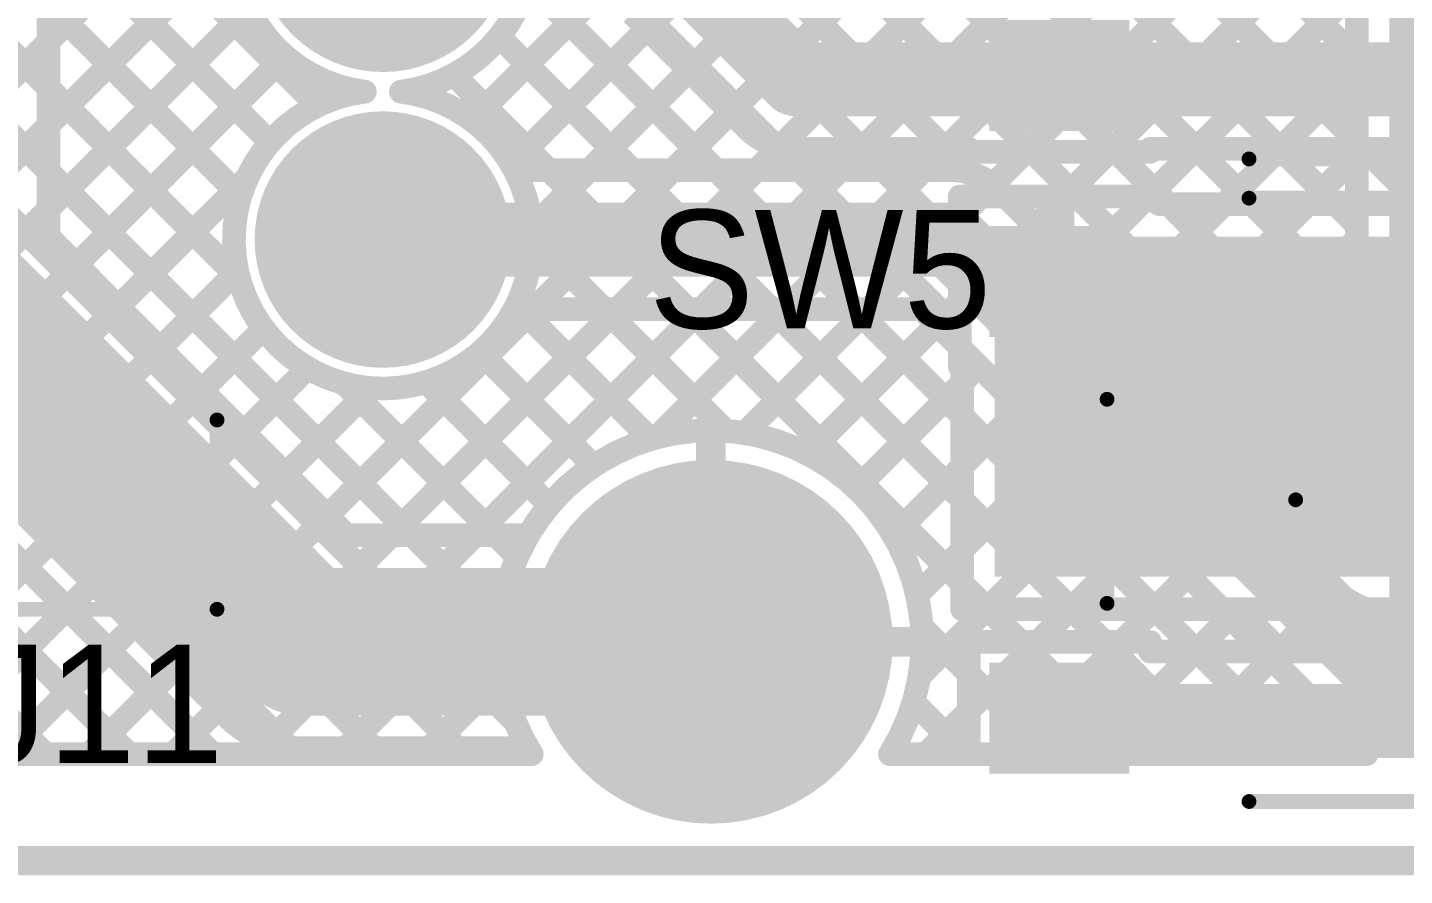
# Model space of a CAD drawing. Header units: millimetres. Extents: x 3.9 to 7.44, y 1.03 to 3.16.
# Drawn here: x 4.2999 to 4.7656, y 1.027 to 1.3137 of the extents above; entities that cross this region are included whole.
import ezdxf

# ---------------------------------------------------------------- set-up
doc = ezdxf.new("R2010")
doc.units = ezdxf.units.MM
doc.header["$MEASUREMENT"] = 0
for name, color, linetype in [('BottomLayer', 5, 'Continuous'), ('BottomSolder', 6, 'Continuous'), ('Mechanical2', 216, 'Continuous'), ('MultiLayer', 9, 'Continuous'), ('PadHoleLayer', 156, 'Continuous'), ('TopLayer', 1, 'Continuous'), ('TopOverlay', 2, 'Continuous'), ('TopPaste', 8, 'Continuous'), ('TopSolder', 216, 'Continuous')]:
    doc.layers.add(name, color=color, linetype=linetype)

# ---------------------------------------------------------------- blocks, each defined once
blk = doc.blocks.new('TS_1187A_C_G_B_4')
at = {"layer": 'TopLayer'}
for points in [[(-0.1378, 0.05906), (-0.09843, 0.05906), (-0.1378, 0.08858), (-0.09843, 0.08858)], [(0.09843, 0.05906), (0.1378, 0.05906), (0.09843, 0.08858), (0.1378, 0.08858)], [(-0.1378, -0.08858), (-0.09843, -0.08858), (-0.1378, -0.05906), (-0.09843, -0.05906)], [(0.09843, -0.08858), (0.1378, -0.08858), (0.09843, -0.05906), (0.1378, -0.05906)]]:
    blk.add_solid(points, dxfattribs=at)
at = {"layer": 'TopOverlay'}
for points, const_width in [([(-0.12517, 0.106, 1), (-0.13683, 0.106, 1)], 0.01), ([(-0.13933, 0.106, 1), (-0.13433, 0.106, 1)], 0.005), ([(-0.12767, 0.106, 1), (-0.12267, 0.106, 1)], 0.005), ([(-0.05425, 0.102, 1), (-0.05175, 0.102, 1)], 0.0025), ([(0.05275, 0.102, 1), (0.05525, 0.102, 1)], 0.0025), ([(-0.10325, 0.035, 1), (-0.10075, 0.035, 1)], 0.0025), ([(0.03821, 0, 1), (-0.03821, 0, 1)], 0.005), ([(0.10075, 0.035, 1), (0.10325, 0.035, 1)], 0.0025), ([(0.00985, 0, 1), (-0.00985, 0, 1)], 0.01969), ([(-0.01477, 0, 1), (-0.00493, 0, 1)], 0.00984), ([(0.00493, 0, 1), (0.01477, 0, 1)], 0.00984), ([(-0.03946, 0, 1), (-0.03696, 0, 1)], 0.0025), ([(0.03696, 0, 1), (0.03946, 0, 1)], 0.0025), ([(-0.10325, -0.034, 1), (-0.10075, -0.034, 1)], 0.0025), ([(0.10075, -0.034, 1), (0.10325, -0.034, 1)], 0.0025), ([(-0.05425, -0.102, 1), (-0.05175, -0.102, 1)], 0.0025), ([(0.05275, -0.102, 1), (0.05525, -0.102, 1)], 0.0025)]:
    blk.add_lwpolyline(points, format="xyb", close=True, dxfattribs=dict(at, const_width=const_width))
at = {"layer": 'TopOverlay', "const_width": 0.005}
for points in [[(0.054, 0.102), (-0.053, 0.102)], [(-0.102, 0.035), (-0.102, -0.034)], [(0.102, 0.035), (0.102, -0.034)], [(0.054, -0.102), (-0.053, -0.102)]]:
    blk.add_lwpolyline(points, dxfattribs=at)
at = {"layer": 'TopPaste'}
for points in [[(-0.1378, 0.05906), (-0.09843, 0.05906), (-0.1378, 0.08858), (-0.09843, 0.08858)], [(0.09843, 0.05906), (0.1378, 0.05906), (0.09843, 0.08858), (0.1378, 0.08858)], [(-0.1378, -0.08858), (-0.09843, -0.08858), (-0.1378, -0.05906), (-0.09843, -0.05906)], [(0.09843, -0.08858), (0.1378, -0.08858), (0.09843, -0.05906), (0.1378, -0.05906)]]:
    blk.add_solid(points, dxfattribs=at)
at = {"layer": 'TopSolder'}
for points in [[(-0.1418, 0.05506), (-0.09443, 0.05506), (-0.1418, 0.09258), (-0.09443, 0.09258)], [(0.09443, 0.05506), (0.1418, 0.05506), (0.09443, 0.09258), (0.1418, 0.09258)], [(-0.1418, -0.09258), (-0.09443, -0.09258), (-0.1418, -0.05506), (-0.09443, -0.05506)], [(0.09443, -0.09258), (0.1418, -0.09258), (0.09443, -0.05506), (0.1418, -0.05506)]]:
    blk.add_solid(points, dxfattribs=at)
blk = doc.blocks.new('TS_1187A_C_G_B_6')
at = {"layer": 'TopLayer'}
for points in [[(-0.1378, 0.05906), (-0.09843, 0.05906), (-0.1378, 0.08858), (-0.09843, 0.08858)], [(0.09843, 0.05906), (0.1378, 0.05906), (0.09843, 0.08858), (0.1378, 0.08858)], [(-0.1378, -0.08858), (-0.09843, -0.08858), (-0.1378, -0.05906), (-0.09843, -0.05906)], [(0.09843, -0.08858), (0.1378, -0.08858), (0.09843, -0.05906), (0.1378, -0.05906)]]:
    blk.add_solid(points, dxfattribs=at)
at = {"layer": 'TopOverlay'}
for points, const_width in [([(-0.12517, 0.106, 1), (-0.13683, 0.106, 1)], 0.01), ([(-0.13933, 0.106, 1), (-0.13433, 0.106, 1)], 0.005), ([(-0.12767, 0.106, 1), (-0.12267, 0.106, 1)], 0.005), ([(-0.05425, 0.102, 1), (-0.05175, 0.102, 1)], 0.0025), ([(0.05275, 0.102, 1), (0.05525, 0.102, 1)], 0.0025), ([(-0.10325, 0.035, 1), (-0.10075, 0.035, 1)], 0.0025), ([(0.03821, 0, 1), (-0.03821, 0, 1)], 0.005), ([(0.10075, 0.035, 1), (0.10325, 0.035, 1)], 0.0025), ([(0.00985, 0, 1), (-0.00985, 0, 1)], 0.01969), ([(-0.01477, 0, 1), (-0.00493, 0, 1)], 0.00984), ([(0.00493, 0, 1), (0.01477, 0, 1)], 0.00984), ([(-0.03946, 0, 1), (-0.03696, 0, 1)], 0.0025), ([(0.03696, 0, 1), (0.03946, 0, 1)], 0.0025), ([(-0.10325, -0.034, 1), (-0.10075, -0.034, 1)], 0.0025), ([(0.10075, -0.034, 1), (0.10325, -0.034, 1)], 0.0025), ([(-0.05425, -0.102, 1), (-0.05175, -0.102, 1)], 0.0025), ([(0.05275, -0.102, 1), (0.05525, -0.102, 1)], 0.0025)]:
    blk.add_lwpolyline(points, format="xyb", close=True, dxfattribs=dict(at, const_width=const_width))
at = {"layer": 'TopOverlay', "const_width": 0.005}
for points in [[(0.054, 0.102), (-0.053, 0.102)], [(-0.102, 0.035), (-0.102, -0.034)], [(0.102, 0.035), (0.102, -0.034)], [(0.054, -0.102), (-0.053, -0.102)]]:
    blk.add_lwpolyline(points, dxfattribs=at)
at = {"layer": 'TopPaste'}
for points in [[(-0.1378, 0.05906), (-0.09843, 0.05906), (-0.1378, 0.08858), (-0.09843, 0.08858)], [(0.09843, 0.05906), (0.1378, 0.05906), (0.09843, 0.08858), (0.1378, 0.08858)], [(-0.1378, -0.08858), (-0.09843, -0.08858), (-0.1378, -0.05906), (-0.09843, -0.05906)], [(0.09843, -0.08858), (0.1378, -0.08858), (0.09843, -0.05906), (0.1378, -0.05906)]]:
    blk.add_solid(points, dxfattribs=at)
at = {"layer": 'TopSolder'}
for points in [[(-0.1418, 0.05506), (-0.09443, 0.05506), (-0.1418, 0.09258), (-0.09443, 0.09258)], [(0.09443, 0.05506), (0.1418, 0.05506), (0.09443, 0.09258), (0.1418, 0.09258)], [(-0.1418, -0.09258), (-0.09443, -0.09258), (-0.1418, -0.05506), (-0.09443, -0.05506)], [(0.09443, -0.09258), (0.1418, -0.09258), (0.09443, -0.05506), (0.1418, -0.05506)]]:
    blk.add_solid(points, dxfattribs=at)
blk = doc.blocks.new('0705510040_58')
at = {"layer": 'BottomLayer', "const_width": 0.03937}
for points in [[(0.15532, 0.17008, 1), (0.19468, 0.17008, 1)], [(0.25532, 0.17008, 1), (0.29468, 0.17008, 1)]]:
    blk.add_lwpolyline(points, format="xyb", close=True, dxfattribs=at)
at = {"layer": 'BottomSolder', "const_width": 0.04337}
for points in [[(0.15332, 0.17008, 1), (0.19668, 0.17008, 1)], [(0.25332, 0.17008, 1), (0.29668, 0.17008, 1)]]:
    blk.add_lwpolyline(points, format="xyb", close=True, dxfattribs=at)
at = {"layer": 'MultiLayer', "const_width": 0.03937}
for points in [[(0.15532, 0.17008, 1), (0.19468, 0.17008, 1)], [(0.25532, 0.17008, 1), (0.29468, 0.17008, 1)]]:
    blk.add_lwpolyline(points, format="xyb", close=True, dxfattribs=at)
at = {"layer": 'PadHoleLayer', "const_width": 0.02146}
blk.add_lwpolyline([(0.26427, 0.17008, 1), (0.28573, 0.17008, 1)], format="xyb", close=True, dxfattribs=at)
at = {"layer": 'TopLayer', "const_width": 0.03937}
for points in [[(0.15532, 0.17008, 1), (0.19468, 0.17008, 1)], [(0.25532, 0.17008, 1), (0.29468, 0.17008, 1)]]:
    blk.add_lwpolyline(points, format="xyb", close=True, dxfattribs=at)
at = {"layer": 'TopOverlay', "const_width": 0.005}
for points in [[(0.4, 0.114), (0.336, 0.114)], [(0.4, -0.34), (0.4, 0.114)]]:
    blk.add_lwpolyline(points, dxfattribs=at)
at = {"layer": 'TopOverlay', "const_width": 0.0025}
for points in [[(0.33475, 0.114, 1), (0.33725, 0.114, 1)], [(0.39875, 0.114, 1), (0.40125, 0.114, 1)], [(0.39875, 0.114, 1), (0.40125, 0.114, 1)]]:
    blk.add_lwpolyline(points, format="xyb", close=True, dxfattribs=at)
at = {"layer": 'TopSolder', "const_width": 0.04337}
for points in [[(0.15332, 0.17008, 1), (0.19668, 0.17008, 1)], [(0.25332, 0.17008, 1), (0.29668, 0.17008, 1)]]:
    blk.add_lwpolyline(points, format="xyb", close=True, dxfattribs=at)

msp = doc.modelspace()

# ---------------------------------------------------------------- linework, layer by layer
at = {"layer": 'BottomLayer'}
for points, const_width in [([(4.773, 1.081), (4.773, 1.662)], 0.025), ([(4.7495, 1.13773), (4.7495, 1.662)], 0.008), ([(4.307, 1.24291), (4.307, 1.64409)], 0.008), ([(4.45852, 1.50946), (4.7495, 1.21848)], 0.008), ([(4.4427, 1.497), (4.7495, 1.1902)], 0.008), ([(3.941, 1.48958), (4.36258, 1.068)], 0.008), ([(3.941, 1.4613), (4.3343, 1.068)], 0.008), ([(4.45021, 1.28237), (4.625, 1.45716)], 0.008), ([(4.47044, 1.44098), (4.7495, 1.16191)], 0.008), ([(4.46356, 1.26743), (4.625, 1.42888)], 0.008), ([(4.46463, 1.4185), (4.61856, 1.26456)], 0.008), ([(4.60304, 1.2655), (4.7495, 1.41196)], 0.008), ([(4.45189, 1.40295), (4.58934, 1.2655)], 0.008), ([(4.307, 1.30887), (4.39593, 1.3978)], 0.008), ([(4.48991, 1.2655), (4.61574, 1.39134)], 0.008), ([(4.6264, 1.26057), (4.7495, 1.38367)], 0.008), ([(4.307, 1.37814), (4.39791, 1.28723)], 0.008), ([(4.51819, 1.2655), (4.62327, 1.37058)], 0.008), ([(4.69102, 1.36181), (4.7495, 1.30334)], 0.008), ([(4.46746, 1.35911), (4.56106, 1.2655)], 0.008), ([(4.54648, 1.2655), (4.63782, 1.35685)], 0.008), ([(4.64067, 1.24656), (4.7495, 1.35539)], 0.008), ([(4.64125, 1.35501), (4.7495, 1.24677)], 0.008), ([(4.67256, 1.352), (4.7495, 1.27505)], 0.008), ([(4.307, 1.34985), (4.38195, 1.27491)], 0.008), ([(4.57476, 1.2655), (4.65978, 1.35052)], 0.008), ([(4.307, 1.28058), (4.36973, 1.34331)], 0.008), ([(4.46885, 1.32942), (4.53278, 1.2655)], 0.008), ([(4.65482, 1.23242), (4.7495, 1.3271)], 0.008), ([(4.307, 1.32157), (4.37189, 1.25668)], 0.008), ([(4.307, 1.2523), (4.37475, 1.32004)], 0.008), ([(4.45943, 1.31056), (4.50449, 1.2655)], 0.008), ([(4.31645, 1.23346), (4.387, 1.30401)], 0.008), ([(4.44402, 1.29768), (4.47621, 1.2655)], 0.008), ([(4.66896, 1.21828), (4.7495, 1.29882)], 0.008), ([(4.307, 1.29329), (4.37146, 1.22882)], 0.008), ([(4.39903, 1.28776), (4.40516, 1.29389)], 0.008), ([(4.6831, 1.20413), (4.7495, 1.27053)], 0.008), ([(4.307, 1.265), (4.43, 1.142)], 0.008), ([(4.33059, 1.21932), (4.37432, 1.26305)], 0.008), ([(4.46463, 1.2655), (4.612, 1.2655)], 0.008), ([(4.62863, 1.2586), (4.7495, 1.13773)], 0.008), ([(4.271, 1.228), (4.393, 1.106)], 0.05), ([(4.42008, 1.242), (4.612, 1.242)], 0.025), ([(4.612, 1.242), (4.773, 1.081)], 0.025), ([(4.307, 1.24291), (4.40791, 1.142)], 0.008), ([(4.69724, 1.18999), (4.7495, 1.24225)], 0.008), ([(4.34473, 1.20518), (4.37086, 1.2313)], 0.008), ([(4.15172, 1.22229), (4.30601, 1.068)], 0.008), ([(4.4013, 1.14861), (4.47119, 1.2185)], 0.008), ([(4.42298, 1.142), (4.49948, 1.2185)], 0.008), ([(4.45126, 1.142), (4.52776, 1.2185)], 0.008), ([(4.46463, 1.2185), (4.60227, 1.2185)], 0.008), ([(4.46664, 1.2185), (4.51061, 1.17453)], 0.008), ([(4.49492, 1.2185), (4.53611, 1.17732)], 0.008), ([(4.51265, 1.17511), (4.55604, 1.2185)], 0.008), ([(4.52321, 1.2185), (4.67371, 1.068)], 0.008), ([(4.54241, 1.17658), (4.58433, 1.2185)], 0.008), ([(4.55149, 1.2185), (4.70199, 1.068)], 0.008), ([(4.57978, 1.2185), (4.73028, 1.068)], 0.008), ([(4.60227, 1.2185), (4.75277, 1.068)], 0.008), ([(4.35888, 1.19104), (4.37971, 1.21187)], 0.008), ([(4.5637, 1.16959), (4.60744, 1.21333)], 0.008), ([(4.71138, 1.17585), (4.7495, 1.21397)], 0.008), ([(4.24559, 1.2025), (4.3675, 1.08059)], 0.008), ([(4.45299, 1.20387), (4.49135, 1.1655)], 0.008), ([(4.37302, 1.17689), (4.39465, 1.19852)], 0.008), ([(4.58024, 1.15784), (4.62158, 1.19918)], 0.008), ([(4.4069, 1.19338), (4.45829, 1.142)], 0.008), ([(4.43476, 1.19382), (4.4764, 1.15217)], 0.008), ([(4.38716, 1.16275), (4.41619, 1.19178)], 0.008), ([(4.59274, 1.14206), (4.63572, 1.18504)], 0.008), ([(4.72553, 1.16171), (4.7495, 1.18568)], 0.008), ([(4.531, 1.106), (4.531, 1.1735)], 0.01), ([(4.60074, 1.12177), (4.64987, 1.1709)], 0.008), ([(4.60153, 1.09428), (4.66401, 1.15676)], 0.008), ([(4.73967, 1.14757), (4.7495, 1.1574)], 0.008), ([(4.40791, 1.142), (4.46922, 1.142)], 0.008), ([(4.60353, 1.068), (4.67815, 1.14262)], 0.008), ([(4.23584, 1.068), (4.30796, 1.14012)], 0.008), ([(4.63182, 1.068), (4.69229, 1.12847)], 0.008), ([(4.26412, 1.068), (4.32211, 1.12598)], 0.008), ([(4.393, 1.106), (4.531, 1.106)], 0.05), ([(4.6601, 1.068), (4.70643, 1.11433)], 0.008), ([(4.29241, 1.068), (4.33625, 1.11184)], 0.008), ([(4.60232, 1.11111), (4.64542, 1.068)], 0.008), ([(4.531, 1.106), (4.5985, 1.106)], 0.01), ([(4.68839, 1.068), (4.72058, 1.10019)], 0.008), ([(4.32069, 1.068), (4.35039, 1.0977)], 0.008), ([(4.71667, 1.068), (4.73472, 1.08605)], 0.008), ([(4.34898, 1.068), (4.36453, 1.08356)], 0.008), ([(4.59953, 1.08561), (4.61714, 1.068)], 0.008), ([(4.37726, 1.068), (4.38124, 1.07198)], 0.008), ([(4.74496, 1.068), (4.74886, 1.0719)], 0.008), ([(3.941, 1.068), (4.47043, 1.068)], 0.008), ([(4.38859, 1.07027), (4.39086, 1.068)], 0.008), ([(4.393, 1.07), (4.46922, 1.07)], 0.008), ([(4.59157, 1.068), (4.75277, 1.068)], 0.008)]:
    msp.add_lwpolyline(points, dxfattribs=dict(at, const_width=const_width))
at = {"layer": 'BottomLayer', "const_width": 0.008}
for points in [[(4.41398, 1.292, -0.885505), (4.41398, 1.392)], [(4.47045, 1.342, -0.379116), (4.42617, 1.292)], [(4.46463, 1.2185, -1.651843), (4.41398, 1.292)], [(4.42617, 1.292, -0.245808), (4.46463, 1.2655)], [(4.612, 1.2655, -0.198912), (4.62862, 1.25862)], [(4.612, 1.2655, -0.199188), (4.62863, 1.2586)], [(4.46922, 1.142, -0.765723), (4.6025, 1.106)], [(4.6025, 1.106, -0.141007), (4.59157, 1.068)], [(4.393, 1.07, -0.199396), (4.3675, 1.08059)], [(4.393, 1.07, -0.198912), (4.36754, 1.08054)]]:
    msp.add_lwpolyline(points, format="xyb", dxfattribs=at)
at = {"layer": 'BottomLayer'}
for points, const_width in [([(4.45743, 1.31056, 1), (4.46143, 1.31056, 1)], 0.004), ([(4.305, 1.30887, 1), (4.309, 1.30887, 1)], 0.004), ([(4.385, 1.30401, 1), (4.389, 1.30401, 1)], 0.004), ([(4.7475, 1.30334, 1), (4.7515, 1.30334, 1)], 0.004), ([(4.44202, 1.29768, 1), (4.44602, 1.29768, 1)], 0.004), ([(4.7475, 1.29882, 1), (4.7515, 1.29882, 1)], 0.004), ([(4.305, 1.29329, 1), (4.309, 1.29329, 1)], 0.004), ([(4.40316, 1.29389, 1), (4.40716, 1.29389, 1)], 0.004), ([(4.41198, 1.292, 1), (4.41598, 1.292, 1)], 0.004), ([(4.41198, 1.292, 1), (4.41598, 1.292, 1)], 0.004), ([(4.42417, 1.292, 1), (4.42817, 1.292, 1)], 0.004), ([(4.42417, 1.292, 1), (4.42817, 1.292, 1)], 0.004), ([(4.39591, 1.28723, 1), (4.39991, 1.28723, 1)], 0.004), ([(4.39703, 1.28776, 1), (4.40103, 1.28776, 1)], 0.004), ([(4.44821, 1.28237, 1), (4.45221, 1.28237, 1)], 0.004), ([(4.305, 1.28058, 1), (4.309, 1.28058, 1)], 0.004), ([(4.37995, 1.27491, 1), (4.38395, 1.27491, 1)], 0.004), ([(4.7475, 1.27505, 1), (4.7515, 1.27505, 1)], 0.004), ([(4.46156, 1.26743, 1), (4.46556, 1.26743, 1)], 0.004), ([(4.7475, 1.27053, 1), (4.7515, 1.27053, 1)], 0.004), ([(4.305, 1.265, 1), (4.309, 1.265, 1)], 0.004), ([(4.37232, 1.26305, 1), (4.37632, 1.26305, 1)], 0.004), ([(4.46263, 1.2655, 1), (4.46663, 1.2655, 1)], 0.004), ([(4.46263, 1.2655, 1), (4.46663, 1.2655, 1)], 0.004), ([(4.47421, 1.2655, 1), (4.47821, 1.2655, 1)], 0.004), ([(4.48791, 1.2655, 1), (4.49191, 1.2655, 1)], 0.004), ([(4.50249, 1.2655, 1), (4.50649, 1.2655, 1)], 0.004), ([(4.51619, 1.2655, 1), (4.52019, 1.2655, 1)], 0.004), ([(4.53078, 1.2655, 1), (4.53478, 1.2655, 1)], 0.004), ([(4.54448, 1.2655, 1), (4.54848, 1.2655, 1)], 0.004), ([(4.55906, 1.2655, 1), (4.56306, 1.2655, 1)], 0.004), ([(4.57276, 1.2655, 1), (4.57676, 1.2655, 1)], 0.004), ([(4.58735, 1.2655, 1), (4.59134, 1.2655, 1)], 0.004), ([(4.60104, 1.2655, 1), (4.60504, 1.2655, 1)], 0.004), ([(4.61, 1.2655, 1), (4.614, 1.2655, 1)], 0.004), ([(4.61, 1.2655, 1), (4.614, 1.2655, 1)], 0.004), ([(4.61, 1.2655, 1), (4.614, 1.2655, 1)], 0.004), ([(4.61656, 1.26456, 1), (4.62056, 1.26456, 1)], 0.004), ([(4.6244, 1.26057, 1), (4.6284, 1.26057, 1)], 0.004), ([(4.62662, 1.25862, 1), (4.63062, 1.25862, 1)], 0.004), ([(4.62663, 1.2586, 1), (4.63063, 1.2586, 1)], 0.004), ([(4.62663, 1.2586, 1), (4.63063, 1.2586, 1)], 0.004), ([(4.36989, 1.25668, 1), (4.37389, 1.25668, 1)], 0.004), ([(4.305, 1.2523, 1), (4.309, 1.2523, 1)], 0.004), ([(4.41383, 1.242, 1), (4.42633, 1.242, 1)], 0.0125), ([(4.60575, 1.242, 1), (4.61825, 1.242, 1)], 0.0125), ([(4.60575, 1.242, 1), (4.61825, 1.242, 1)], 0.0125), ([(4.63867, 1.24656, 1), (4.64267, 1.24656, 1)], 0.004), ([(4.7475, 1.24677, 1), (4.7515, 1.24677, 1)], 0.004), ([(4.305, 1.24291, 1), (4.309, 1.24291, 1)], 0.004), ([(4.305, 1.24291, 1), (4.309, 1.24291, 1)], 0.004), ([(4.7475, 1.24225, 1), (4.7515, 1.24225, 1)], 0.004), ([(4.31445, 1.23346, 1), (4.31845, 1.23346, 1)], 0.004), ([(4.36886, 1.2313, 1), (4.37286, 1.2313, 1)], 0.004), ([(4.65282, 1.23242, 1), (4.65682, 1.23242, 1)], 0.004), ([(4.36946, 1.22882, 1), (4.37346, 1.22882, 1)], 0.004), ([(4.32859, 1.21932, 1), (4.33259, 1.21932, 1)], 0.004), ([(4.46263, 1.2185, 1), (4.46663, 1.2185, 1)], 0.004), ([(4.46263, 1.2185, 1), (4.46663, 1.2185, 1)], 0.004), ([(4.46464, 1.2185, 1), (4.46864, 1.2185, 1)], 0.004), ([(4.46919, 1.2185, 1), (4.47319, 1.2185, 1)], 0.004), ([(4.49292, 1.2185, 1), (4.49692, 1.2185, 1)], 0.004), ([(4.49748, 1.2185, 1), (4.50148, 1.2185, 1)], 0.004), ([(4.52121, 1.2185, 1), (4.52521, 1.2185, 1)], 0.004), ([(4.52576, 1.2185, 1), (4.52976, 1.2185, 1)], 0.004), ([(4.54949, 1.2185, 1), (4.55349, 1.2185, 1)], 0.004), ([(4.55404, 1.2185, 1), (4.55804, 1.2185, 1)], 0.004), ([(4.57778, 1.2185, 1), (4.58178, 1.2185, 1)], 0.004), ([(4.58233, 1.2185, 1), (4.58633, 1.2185, 1)], 0.004), ([(4.60027, 1.2185, 1), (4.60427, 1.2185, 1)], 0.004), ([(4.60027, 1.2185, 1), (4.60427, 1.2185, 1)], 0.004), ([(4.66696, 1.21828, 1), (4.67096, 1.21828, 1)], 0.004), ([(4.7475, 1.21848, 1), (4.7515, 1.21848, 1)], 0.004), ([(4.37771, 1.21187, 1), (4.38171, 1.21187, 1)], 0.004), ([(4.60544, 1.21333, 1), (4.60944, 1.21333, 1)], 0.004), ([(4.7475, 1.21397, 1), (4.7515, 1.21397, 1)], 0.004), ([(4.34273, 1.20518, 1), (4.34673, 1.20518, 1)], 0.004), ([(4.45099, 1.20387, 1), (4.45499, 1.20387, 1)], 0.004), ([(4.6811, 1.20413, 1), (4.6851, 1.20413, 1)], 0.004), ([(4.39265, 1.19852, 1), (4.39665, 1.19852, 1)], 0.004), ([(4.61958, 1.19918, 1), (4.62358, 1.19918, 1)], 0.004), ([(4.4049, 1.19338, 1), (4.4089, 1.19338, 1)], 0.004), ([(4.43276, 1.19382, 1), (4.43676, 1.19382, 1)], 0.004), ([(4.35688, 1.19104, 1), (4.36088, 1.19104, 1)], 0.004), ([(4.41419, 1.19178, 1), (4.41819, 1.19178, 1)], 0.004), ([(4.69524, 1.18999, 1), (4.69924, 1.18999, 1)], 0.004), ([(4.7475, 1.1902, 1), (4.7515, 1.1902, 1)], 0.004), ([(4.63372, 1.18504, 1), (4.63772, 1.18504, 1)], 0.004), ([(4.7475, 1.18568, 1), (4.7515, 1.18568, 1)], 0.004), ([(4.37102, 1.17689, 1), (4.37502, 1.17689, 1)], 0.004), ([(4.50861, 1.17453, 1), (4.51261, 1.17453, 1)], 0.004), ([(4.51065, 1.17511, 1), (4.51465, 1.17511, 1)], 0.004), ([(4.5285, 1.1735, 1), (4.5335, 1.1735, 1)], 0.005), ([(4.53411, 1.17732, 1), (4.53811, 1.17732, 1)], 0.004), ([(4.54041, 1.17658, 1), (4.54441, 1.17658, 1)], 0.004), ([(4.70938, 1.17585, 1), (4.71338, 1.17585, 1)], 0.004), ([(4.5617, 1.16959, 1), (4.5657, 1.16959, 1)], 0.004), ([(4.64787, 1.1709, 1), (4.65187, 1.1709, 1)], 0.004), ([(4.48935, 1.1655, 1), (4.49335, 1.1655, 1)], 0.004), ([(4.38516, 1.16275, 1), (4.38916, 1.16275, 1)], 0.004), ([(4.72353, 1.16171, 1), (4.72753, 1.16171, 1)], 0.004), ([(4.7475, 1.16191, 1), (4.7515, 1.16191, 1)], 0.004), ([(4.50225, 1.106, 1), (4.55975, 1.106, 1)], 0.0575), ([(4.57824, 1.15784, 1), (4.58224, 1.15784, 1)], 0.004), ([(4.66201, 1.15676, 1), (4.66601, 1.15676, 1)], 0.004), ([(4.7475, 1.1574, 1), (4.7515, 1.1574, 1)], 0.004), ([(4.4744, 1.15217, 1), (4.4784, 1.15217, 1)], 0.004), ([(4.3993, 1.14861, 1), (4.4033, 1.14861, 1)], 0.004), ([(4.73767, 1.14757, 1), (4.74167, 1.14757, 1)], 0.004), ([(4.40591, 1.142, 1), (4.40991, 1.142, 1)], 0.004), ([(4.40591, 1.142, 1), (4.40991, 1.142, 1)], 0.004), ([(4.42098, 1.142, 1), (4.42498, 1.142, 1)], 0.004), ([(4.428, 1.142, 1), (4.432, 1.142, 1)], 0.004), ([(4.44926, 1.142, 1), (4.45326, 1.142, 1)], 0.004), ([(4.45629, 1.142, 1), (4.46029, 1.142, 1)], 0.004), ([(4.46722, 1.142, 1), (4.47122, 1.142, 1)], 0.004), ([(4.46722, 1.142, 1), (4.47122, 1.142, 1)], 0.004), ([(4.59074, 1.14206, 1), (4.59474, 1.14206, 1)], 0.004), ([(4.67615, 1.14262, 1), (4.68015, 1.14262, 1)], 0.004), ([(4.30596, 1.14012, 1), (4.30996, 1.14012, 1)], 0.004), ([(4.7475, 1.13773, 1), (4.7515, 1.13773, 1)], 0.004), ([(4.7475, 1.13773, 1), (4.7515, 1.13773, 1)], 0.004), ([(4.69029, 1.12847, 1), (4.69429, 1.12847, 1)], 0.004), ([(4.32011, 1.12598, 1), (4.32411, 1.12598, 1)], 0.004), ([(4.3805, 1.106, 1), (4.4055, 1.106, 1)], 0.025), ([(4.3805, 1.106, 1), (4.4055, 1.106, 1)], 0.025), ([(4.5185, 1.106, 1), (4.5435, 1.106, 1)], 0.025), ([(4.59874, 1.12177, 1), (4.60274, 1.12177, 1)], 0.004), ([(4.70443, 1.11433, 1), (4.70843, 1.11433, 1)], 0.004), ([(4.33425, 1.11184, 1), (4.33825, 1.11184, 1)], 0.004), ([(4.60032, 1.11111, 1), (4.60432, 1.11111, 1)], 0.004), ([(4.5285, 1.106, 1), (4.5335, 1.106, 1)], 0.005), ([(4.5285, 1.106, 1), (4.5335, 1.106, 1)], 0.005), ([(4.596, 1.106, 1), (4.601, 1.106, 1)], 0.005), ([(4.6005, 1.106, 1), (4.6045, 1.106, 1)], 0.004), ([(4.6005, 1.106, 1), (4.6045, 1.106, 1)], 0.004), ([(4.71858, 1.10019, 1), (4.72258, 1.10019, 1)], 0.004), ([(4.34839, 1.0977, 1), (4.35239, 1.0977, 1)], 0.004), ([(4.59953, 1.09428, 1), (4.60353, 1.09428, 1)], 0.004), ([(4.73272, 1.08605, 1), (4.73672, 1.08605, 1)], 0.004), ([(4.76675, 1.081, 1), (4.77925, 1.081, 1)], 0.0125), ([(4.76675, 1.081, 1), (4.77925, 1.081, 1)], 0.0125), ([(4.76709, 1.07918, 1), (4.77891, 1.07918, 1)], 0.01181), ([(4.36253, 1.08356, 1), (4.36653, 1.08356, 1)], 0.004), ([(4.59753, 1.08561, 1), (4.60153, 1.08561, 1)], 0.004), ([(4.3655, 1.08059, 1), (4.3695, 1.08059, 1)], 0.004), ([(4.3655, 1.08059, 1), (4.3695, 1.08059, 1)], 0.004), ([(4.36554, 1.08054, 1), (4.36954, 1.08054, 1)], 0.004), ([(4.37924, 1.07198, 1), (4.38324, 1.07198, 1)], 0.004), ([(4.74686, 1.0719, 1), (4.75086, 1.0719, 1)], 0.004), ([(4.30401, 1.068, 1), (4.30801, 1.068, 1)], 0.004), ([(4.31869, 1.068, 1), (4.32269, 1.068, 1)], 0.004), ([(4.3323, 1.068, 1), (4.3363, 1.068, 1)], 0.004), ([(4.34698, 1.068, 1), (4.35098, 1.068, 1)], 0.004), ([(4.36058, 1.068, 1), (4.36458, 1.068, 1)], 0.004), ([(4.37526, 1.068, 1), (4.37926, 1.068, 1)], 0.004), ([(4.38659, 1.07027, 1), (4.39059, 1.07027, 1)], 0.004), ([(4.38886, 1.068, 1), (4.39286, 1.068, 1)], 0.004), ([(4.391, 1.07, 1), (4.395, 1.07, 1)], 0.004), ([(4.391, 1.07, 1), (4.395, 1.07, 1)], 0.004), ([(4.391, 1.07, 1), (4.395, 1.07, 1)], 0.004), ([(4.46722, 1.07, 1), (4.47122, 1.07, 1)], 0.004), ([(4.46843, 1.068, 1), (4.47243, 1.068, 1)], 0.004), ([(4.58957, 1.068, 1), (4.59357, 1.068, 1)], 0.004), ([(4.58957, 1.068, 1), (4.59357, 1.068, 1)], 0.004), ([(4.60153, 1.068, 1), (4.60553, 1.068, 1)], 0.004), ([(4.61514, 1.068, 1), (4.61914, 1.068, 1)], 0.004), ([(4.62982, 1.068, 1), (4.63382, 1.068, 1)], 0.004), ([(4.64342, 1.068, 1), (4.64742, 1.068, 1)], 0.004), ([(4.6581, 1.068, 1), (4.6621, 1.068, 1)], 0.004), ([(4.67171, 1.068, 1), (4.67571, 1.068, 1)], 0.004), ([(4.68639, 1.068, 1), (4.69039, 1.068, 1)], 0.004), ([(4.69999, 1.068, 1), (4.70399, 1.068, 1)], 0.004), ([(4.71467, 1.068, 1), (4.71867, 1.068, 1)], 0.004), ([(4.72828, 1.068, 1), (4.73228, 1.068, 1)], 0.004), ([(4.74296, 1.068, 1), (4.74696, 1.068, 1)], 0.004), ([(4.75077, 1.068, 1), (4.75477, 1.068, 1)], 0.004), ([(4.75077, 1.068, 1), (4.75477, 1.068, 1)], 0.004)]:
    msp.add_lwpolyline(points, format="xyb", close=True, dxfattribs=dict(at, const_width=const_width))
at = {"layer": 'BottomSolder', "const_width": 0.0615}
msp.add_lwpolyline([(4.50025, 1.106, 1), (4.56175, 1.106, 1)], format="xyb", close=True, dxfattribs=at)
at = {"layer": 'Mechanical2', "const_width": 0.01}
msp.add_lwpolyline([(3.902, 1.032), (7.303, 1.032)], dxfattribs=at)
at = {"layer": 'MultiLayer'}
for points, const_width in [([(4.50225, 1.106, 1), (4.55975, 1.106, 1)], 0.0575), ([(4.76709, 1.07918, 1), (4.77891, 1.07918, 1)], 0.01181)]:
    msp.add_lwpolyline(points, format="xyb", close=True, dxfattribs=dict(at, const_width=const_width))
at = {"layer": 'PadHoleLayer', "const_width": 0.01375}
msp.add_lwpolyline([(4.55162, 1.12912), (4.55162, 1.08288), (4.51037, 1.08288), (4.51037, 1.12912)], close=True, dxfattribs=at)
at = {"layer": 'TopLayer'}
for points, const_width in [([(3.93998, 1.74516), (4.39791, 1.28723)], 0.008), ([(3.93998, 1.71687), (4.38195, 1.27491)], 0.008), ([(3.93998, 1.68859), (4.37189, 1.25668)], 0.008), ([(3.93998, 1.6603), (4.37146, 1.22882)], 0.008), ([(3.93998, 1.63202), (4.45977, 1.11223)], 0.008), ([(3.93998, 1.60374), (4.46485, 1.07887)], 0.008), ([(3.93998, 1.57545), (4.44743, 1.068)], 0.008), ([(3.93998, 1.54717), (4.41915, 1.068)], 0.008), ([(3.93998, 1.51888), (4.39086, 1.068)], 0.008), ([(3.93998, 1.4906), (4.36258, 1.068)], 0.008), ([(3.93998, 1.46231), (4.3343, 1.068)], 0.008), ([(4.06613, 1.068), (4.39593, 1.3978)], 0.008), ([(4.514, 1.342), (4.55982, 1.29618)], 0.025), ([(4.09442, 1.068), (4.36973, 1.34331)], 0.008), ([(4.1227, 1.068), (4.37475, 1.32004)], 0.008), ([(4.45021, 1.28237), (4.48634, 1.3185)], 0.008), ([(4.47978, 1.3185), (4.616, 1.18228)], 0.008), ([(4.50427, 1.3185), (4.54318, 1.27958)], 0.008), ([(4.45943, 1.31056), (4.616, 1.15399)], 0.008), ([(4.46356, 1.26743), (4.50944, 1.31332)], 0.008), ([(4.55982, 1.29618), (4.88411, 1.29618)], 0.025), ([(4.15099, 1.068), (4.387, 1.30401)], 0.008), ([(4.44402, 1.29768), (4.616, 1.12571)], 0.008), ([(4.4703, 1.24589), (4.52359, 1.29918)], 0.008), ([(4.39903, 1.28776), (4.40516, 1.29389)], 0.008), ([(4.32069, 1.068), (4.53773, 1.28504)], 0.008), ([(4.34898, 1.068), (4.55431, 1.27334)], 0.008), ([(4.37726, 1.068), (4.58194, 1.27268)], 0.008), ([(4.51265, 1.17511), (4.61023, 1.27268)], 0.008), ([(4.55281, 1.27375), (4.6152, 1.21136)], 0.008), ([(4.55982, 1.27268), (4.6182, 1.27268)], 0.008), ([(4.58216, 1.27268), (4.6152, 1.23964)], 0.008), ([(4.61045, 1.27268), (4.62655, 1.25658)], 0.008), ([(4.67898, 1.25658), (4.69508, 1.27268)], 0.008), ([(4.67957, 1.27268), (4.853, 1.27268)], 0.008), ([(4.6953, 1.27268), (4.71398, 1.254)], 0.008), ([(4.70468, 1.254), (4.72336, 1.27268)], 0.008), ([(4.72359, 1.27268), (4.74227, 1.254)], 0.008), ([(4.73297, 1.254), (4.75165, 1.27268)], 0.008), ([(4.75187, 1.27268), (4.77055, 1.254)], 0.008), ([(4.76125, 1.254), (4.77993, 1.27268)], 0.008), ([(4.6182, 1.27167), (4.67957, 1.27167)], 0.008), ([(4.62241, 1.25658), (4.6375, 1.27167)], 0.008), ([(4.63975, 1.27167), (4.65483, 1.25658)], 0.008), ([(4.6507, 1.25658), (4.66578, 1.27167)], 0.008), ([(4.66803, 1.27167), (4.6857, 1.254)], 0.008), ([(4.17927, 1.068), (4.37432, 1.26305)], 0.008), ([(4.6152, 1.25658), (4.68257, 1.25658)], 0.008), ([(4.6152, 1.24938), (4.62241, 1.25658)], 0.008), ([(4.6152, 1.19906), (4.6152, 1.25658)], 0.008), ([(4.64889, 1.22782), (4.64889, 1.25258)], 0.01), ([(4.68257, 1.254), (4.85143, 1.254)], 0.008), ([(4.54241, 1.17658), (4.6152, 1.24938)], 0.008), ([(4.47044, 1.24298), (4.53611, 1.17732)], 0.008), ([(4.20755, 1.068), (4.37086, 1.2313)], 0.008), ([(4.64789, 1.22682), (4.88411, 1.22682)], 0.02), ([(4.6192, 1.22782), (4.64889, 1.22782)], 0.01), ([(4.15172, 1.22229), (4.30601, 1.068)], 0.008), ([(4.5637, 1.16959), (4.6152, 1.22109)], 0.008), ([(4.46531, 1.21983), (4.51061, 1.17453)], 0.008), ([(4.23584, 1.068), (4.37971, 1.21187)], 0.008), ([(4.45299, 1.20387), (4.49135, 1.1655)], 0.008), ([(4.26412, 1.068), (4.39465, 1.19852)], 0.008), ([(4.616, 1.117), (4.616, 1.19906)], 0.008), ([(4.4069, 1.19338), (4.46554, 1.13475)], 0.008), ([(4.43476, 1.19382), (4.4764, 1.15217)], 0.008), ([(4.58024, 1.15784), (4.616, 1.1936)], 0.008), ([(4.29241, 1.068), (4.41619, 1.19178)], 0.008), ([(4.531, 1.106), (4.531, 1.1735)], 0.01), ([(4.59274, 1.14206), (4.616, 1.16532)], 0.008), ([(4.60074, 1.12177), (4.616, 1.13703)], 0.008), ([(4.40554, 1.068), (4.46189, 1.12435)], 0.008), ([(4.60153, 1.09428), (4.62425, 1.117)], 0.008), ([(4.616, 1.117), (4.853, 1.117)], 0.008), ([(4.62471, 1.117), (4.63576, 1.10594)], 0.008), ([(4.64148, 1.10594), (4.65253, 1.117)], 0.008), ([(4.65299, 1.117), (4.66405, 1.10594)], 0.008), ([(4.66976, 1.10594), (4.68082, 1.117)], 0.008), ([(4.68128, 1.117), (4.6956, 1.10268)], 0.008), ([(4.69478, 1.10268), (4.7091, 1.117)], 0.008), ([(4.70956, 1.117), (4.72388, 1.10268)], 0.008), ([(4.72307, 1.10268), (4.73739, 1.117)], 0.008), ([(4.73785, 1.117), (4.75216, 1.10268)], 0.008), ([(4.75135, 1.10268), (4.76567, 1.117)], 0.008), ([(4.76613, 1.117), (4.78045, 1.10268)], 0.008), ([(4.60232, 1.11111), (4.6182, 1.09522)], 0.008), ([(4.4635, 1.106), (4.531, 1.106)], 0.01), ([(4.531, 1.106), (4.5985, 1.106)], 0.01), ([(4.6182, 1.10594), (4.67957, 1.10594)], 0.008), ([(4.6182, 1.068), (4.6182, 1.10594)], 0.008), ([(4.67957, 1.10268), (4.67957, 1.10594)], 0.008), ([(4.67957, 1.10268), (4.773, 1.10268)], 0.008), ([(4.43383, 1.068), (4.46042, 1.09459)], 0.008), ([(4.64789, 1.07918), (4.773, 1.07918)], 0.025), ([(4.773, 1.07918), (4.88411, 1.07918)], 0.025), ([(4.59953, 1.08561), (4.61714, 1.068)], 0.008), ([(4.60353, 1.068), (4.6182, 1.08267)], 0.008), ([(4.46211, 1.068), (4.46741, 1.0733)], 0.008), ([(3.93998, 1.068), (4.47043, 1.068)], 0.008), ([(4.59157, 1.068), (4.6182, 1.068)], 0.008)]:
    msp.add_lwpolyline(points, dxfattribs=dict(at, const_width=const_width))
at = {"layer": 'TopLayer', "const_width": 0.008}
for points in [[(4.41398, 1.292, -0.885505), (4.41398, 1.392)], [(4.46463, 1.3185, -0.245808), (4.42617, 1.292)], [(4.47045, 1.242, -2.221215), (4.41398, 1.292)], [(4.42617, 1.292, -0.379116), (4.47045, 1.242)], [(4.55982, 1.27268, -0.199188), (4.54318, 1.27958)], [(4.55982, 1.27268, -0.198912), (4.5432, 1.27956)], [(4.47043, 1.068, -1.328309), (4.6025, 1.106)], [(4.6025, 1.106, -0.141008), (4.59157, 1.068)]]:
    msp.add_lwpolyline(points, format="xyb", dxfattribs=at)
at = {"layer": 'TopLayer'}
for points, const_width in [([(4.45743, 1.31056, 1), (4.46143, 1.31056, 1)], 0.004), ([(4.50744, 1.31332, 1), (4.51144, 1.31332, 1)], 0.004), ([(4.55357, 1.29618, 1), (4.56607, 1.29618, 1)], 0.0125), ([(4.55357, 1.29618, 1), (4.56607, 1.29618, 1)], 0.0125), ([(4.385, 1.30401, 1), (4.389, 1.30401, 1)], 0.004), ([(4.44202, 1.29768, 1), (4.44602, 1.29768, 1)], 0.004), ([(4.52159, 1.29918, 1), (4.52559, 1.29918, 1)], 0.004), ([(4.40316, 1.29389, 1), (4.40716, 1.29389, 1)], 0.004), ([(4.41198, 1.292, 1), (4.41598, 1.292, 1)], 0.004), ([(4.41198, 1.292, 1), (4.41598, 1.292, 1)], 0.004), ([(4.42417, 1.292, 1), (4.42817, 1.292, 1)], 0.004), ([(4.42417, 1.292, 1), (4.42817, 1.292, 1)], 0.004), ([(4.39591, 1.28723, 1), (4.39991, 1.28723, 1)], 0.004), ([(4.39703, 1.28776, 1), (4.40103, 1.28776, 1)], 0.004), ([(4.44821, 1.28237, 1), (4.45221, 1.28237, 1)], 0.004), ([(4.53573, 1.28504, 1), (4.53973, 1.28504, 1)], 0.004), ([(4.54118, 1.27958, 1), (4.54518, 1.27958, 1)], 0.004), ([(4.54118, 1.27958, 1), (4.54518, 1.27958, 1)], 0.004), ([(4.5412, 1.27956, 1), (4.5452, 1.27956, 1)], 0.004), ([(4.37995, 1.27491, 1), (4.38395, 1.27491, 1)], 0.004), ([(4.55081, 1.27375, 1), (4.55481, 1.27375, 1)], 0.004), ([(4.55231, 1.27334, 1), (4.55631, 1.27334, 1)], 0.004), ([(4.55782, 1.27268, 1), (4.56182, 1.27268, 1)], 0.004), ([(4.55782, 1.27268, 1), (4.56182, 1.27268, 1)], 0.004), ([(4.55782, 1.27268, 1), (4.56182, 1.27268, 1)], 0.004), ([(4.57994, 1.27268, 1), (4.58394, 1.27268, 1)], 0.004), ([(4.58016, 1.27268, 1), (4.58416, 1.27268, 1)], 0.004), ([(4.60823, 1.27268, 1), (4.61223, 1.27268, 1)], 0.004), ([(4.60845, 1.27268, 1), (4.61245, 1.27268, 1)], 0.004), ([(4.6162, 1.27268, 1), (4.6202, 1.27268, 1)], 0.004), ([(4.67757, 1.27268, 1), (4.68157, 1.27268, 1)], 0.004), ([(4.69308, 1.27268, 1), (4.69708, 1.27268, 1)], 0.004), ([(4.6933, 1.27268, 1), (4.6973, 1.27268, 1)], 0.004), ([(4.72136, 1.27268, 1), (4.72536, 1.27268, 1)], 0.004), ([(4.72159, 1.27268, 1), (4.72559, 1.27268, 1)], 0.004), ([(4.74965, 1.27268, 1), (4.75365, 1.27268, 1)], 0.004), ([(4.74987, 1.27268, 1), (4.75387, 1.27268, 1)], 0.004), ([(4.46156, 1.26743, 1), (4.46556, 1.26743, 1)], 0.004), ([(4.6162, 1.27167, 1), (4.6202, 1.27167, 1)], 0.004), ([(4.6355, 1.27167, 1), (4.6395, 1.27167, 1)], 0.004), ([(4.63775, 1.27167, 1), (4.64175, 1.27167, 1)], 0.004), ([(4.66378, 1.27167, 1), (4.66778, 1.27167, 1)], 0.004), ([(4.66603, 1.27167, 1), (4.67003, 1.27167, 1)], 0.004), ([(4.67757, 1.27167, 1), (4.68157, 1.27167, 1)], 0.004), ([(4.37232, 1.26305, 1), (4.37632, 1.26305, 1)], 0.004), ([(4.36989, 1.25668, 1), (4.37389, 1.25668, 1)], 0.004), ([(4.6132, 1.25658, 1), (4.6172, 1.25658, 1)], 0.004), ([(4.6132, 1.25658, 1), (4.6172, 1.25658, 1)], 0.004), ([(4.62041, 1.25658, 1), (4.62441, 1.25658, 1)], 0.004), ([(4.62041, 1.25658, 1), (4.62441, 1.25658, 1)], 0.004), ([(4.62455, 1.25658, 1), (4.62855, 1.25658, 1)], 0.004), ([(4.64639, 1.25258, 1), (4.65139, 1.25258, 1)], 0.005), ([(4.6487, 1.25658, 1), (4.6527, 1.25658, 1)], 0.004), ([(4.65283, 1.25658, 1), (4.65683, 1.25658, 1)], 0.004), ([(4.67698, 1.25658, 1), (4.68098, 1.25658, 1)], 0.004), ([(4.68057, 1.25658, 1), (4.68457, 1.25658, 1)], 0.004), ([(4.68057, 1.254, 1), (4.68457, 1.254, 1)], 0.004), ([(4.6837, 1.254, 1), (4.6877, 1.254, 1)], 0.004), ([(4.70268, 1.254, 1), (4.70668, 1.254, 1)], 0.004), ([(4.71198, 1.254, 1), (4.71598, 1.254, 1)], 0.004), ([(4.73097, 1.254, 1), (4.73497, 1.254, 1)], 0.004), ([(4.74027, 1.254, 1), (4.74427, 1.254, 1)], 0.004), ([(4.75925, 1.254, 1), (4.76325, 1.254, 1)], 0.004), ([(4.6132, 1.24938, 1), (4.6172, 1.24938, 1)], 0.004), ([(4.6132, 1.24938, 1), (4.6172, 1.24938, 1)], 0.004), ([(4.4683, 1.24589, 1), (4.4723, 1.24589, 1)], 0.004), ([(4.46844, 1.24298, 1), (4.47244, 1.24298, 1)], 0.004), ([(4.46845, 1.242, 1), (4.47245, 1.242, 1)], 0.004), ([(4.46845, 1.242, 1), (4.47245, 1.242, 1)], 0.004), ([(4.6132, 1.23964, 1), (4.6172, 1.23964, 1)], 0.004), ([(4.36886, 1.2313, 1), (4.37286, 1.2313, 1)], 0.004), ([(4.64289, 1.22682, 1), (4.65289, 1.22682, 1)], 0.01), ([(4.36946, 1.22882, 1), (4.37346, 1.22882, 1)], 0.004), ([(4.6167, 1.22782, 1), (4.6217, 1.22782, 1)], 0.005), ([(4.64639, 1.22782, 1), (4.65139, 1.22782, 1)], 0.005), ([(4.64639, 1.22782, 1), (4.65139, 1.22782, 1)], 0.005), ([(4.6132, 1.22109, 1), (4.6172, 1.22109, 1)], 0.004), ([(4.46331, 1.21983, 1), (4.46731, 1.21983, 1)], 0.004), ([(4.37771, 1.21187, 1), (4.38171, 1.21187, 1)], 0.004), ([(4.6132, 1.21136, 1), (4.6172, 1.21136, 1)], 0.004), ([(4.45099, 1.20387, 1), (4.45499, 1.20387, 1)], 0.004), ([(4.39265, 1.19852, 1), (4.39665, 1.19852, 1)], 0.004), ([(4.6132, 1.19906, 1), (4.6172, 1.19906, 1)], 0.004), ([(4.614, 1.19906, 1), (4.618, 1.19906, 1)], 0.004), ([(4.4049, 1.19338, 1), (4.4089, 1.19338, 1)], 0.004), ([(4.43276, 1.19382, 1), (4.43676, 1.19382, 1)], 0.004), ([(4.614, 1.1936, 1), (4.618, 1.1936, 1)], 0.004), ([(4.41419, 1.19178, 1), (4.41819, 1.19178, 1)], 0.004), ([(4.614, 1.18228, 1), (4.618, 1.18228, 1)], 0.004), ([(4.50861, 1.17453, 1), (4.51261, 1.17453, 1)], 0.004), ([(4.51065, 1.17511, 1), (4.51465, 1.17511, 1)], 0.004), ([(4.5285, 1.1735, 1), (4.5335, 1.1735, 1)], 0.005), ([(4.53411, 1.17732, 1), (4.53811, 1.17732, 1)], 0.004), ([(4.54041, 1.17658, 1), (4.54441, 1.17658, 1)], 0.004), ([(4.5617, 1.16959, 1), (4.5657, 1.16959, 1)], 0.004), ([(4.48935, 1.1655, 1), (4.49335, 1.1655, 1)], 0.004), ([(4.614, 1.16532, 1), (4.618, 1.16532, 1)], 0.004), ([(4.50225, 1.106, 1), (4.55975, 1.106, 1)], 0.0575), ([(4.57824, 1.15784, 1), (4.58224, 1.15784, 1)], 0.004), ([(4.4744, 1.15217, 1), (4.4784, 1.15217, 1)], 0.004), ([(4.614, 1.15399, 1), (4.618, 1.15399, 1)], 0.004), ([(4.59074, 1.14206, 1), (4.59474, 1.14206, 1)], 0.004), ([(4.614, 1.13703, 1), (4.618, 1.13703, 1)], 0.004), ([(4.46354, 1.13475, 1), (4.46754, 1.13475, 1)], 0.004), ([(4.45989, 1.12435, 1), (4.46389, 1.12435, 1)], 0.004), ([(4.614, 1.12571, 1), (4.618, 1.12571, 1)], 0.004), ([(4.59874, 1.12177, 1), (4.60274, 1.12177, 1)], 0.004), ([(4.614, 1.117, 1), (4.618, 1.117, 1)], 0.004), ([(4.614, 1.117, 1), (4.618, 1.117, 1)], 0.004), ([(4.62225, 1.117, 1), (4.62625, 1.117, 1)], 0.004), ([(4.62271, 1.117, 1), (4.62671, 1.117, 1)], 0.004), ([(4.65053, 1.117, 1), (4.65453, 1.117, 1)], 0.004), ([(4.65099, 1.117, 1), (4.65499, 1.117, 1)], 0.004), ([(4.67882, 1.117, 1), (4.68282, 1.117, 1)], 0.004), ([(4.67928, 1.117, 1), (4.68328, 1.117, 1)], 0.004), ([(4.7071, 1.117, 1), (4.7111, 1.117, 1)], 0.004), ([(4.70756, 1.117, 1), (4.71156, 1.117, 1)], 0.004), ([(4.73539, 1.117, 1), (4.73939, 1.117, 1)], 0.004), ([(4.73585, 1.117, 1), (4.73984, 1.117, 1)], 0.004), ([(4.76367, 1.117, 1), (4.76767, 1.117, 1)], 0.004), ([(4.76413, 1.117, 1), (4.76813, 1.117, 1)], 0.004), ([(4.45777, 1.11223, 1), (4.46177, 1.11223, 1)], 0.004), ([(4.60032, 1.11111, 1), (4.60432, 1.11111, 1)], 0.004), ([(4.461, 1.106, 1), (4.466, 1.106, 1)], 0.005), ([(4.5285, 1.106, 1), (4.5335, 1.106, 1)], 0.005), ([(4.5285, 1.106, 1), (4.5335, 1.106, 1)], 0.005), ([(4.5285, 1.106, 1), (4.5335, 1.106, 1)], 0.005), ([(4.596, 1.106, 1), (4.601, 1.106, 1)], 0.005), ([(4.6005, 1.106, 1), (4.6045, 1.106, 1)], 0.004), ([(4.6005, 1.106, 1), (4.6045, 1.106, 1)], 0.004), ([(4.6162, 1.10594, 1), (4.6202, 1.10594, 1)], 0.004), ([(4.6162, 1.10594, 1), (4.6202, 1.10594, 1)], 0.004), ([(4.63376, 1.10594, 1), (4.63776, 1.10594, 1)], 0.004), ([(4.63948, 1.10594, 1), (4.64348, 1.10594, 1)], 0.004), ([(4.66205, 1.10594, 1), (4.66605, 1.10594, 1)], 0.004), ([(4.66776, 1.10594, 1), (4.67176, 1.10594, 1)], 0.004), ([(4.67757, 1.10594, 1), (4.68157, 1.10594, 1)], 0.004), ([(4.67757, 1.10594, 1), (4.68157, 1.10594, 1)], 0.004), ([(4.67757, 1.10268, 1), (4.68157, 1.10268, 1)], 0.004), ([(4.67757, 1.10268, 1), (4.68157, 1.10268, 1)], 0.004), ([(4.69278, 1.10268, 1), (4.69678, 1.10268, 1)], 0.004), ([(4.6936, 1.10268, 1), (4.6976, 1.10268, 1)], 0.004), ([(4.72107, 1.10268, 1), (4.72507, 1.10268, 1)], 0.004), ([(4.72188, 1.10268, 1), (4.72588, 1.10268, 1)], 0.004), ([(4.74935, 1.10268, 1), (4.75335, 1.10268, 1)], 0.004), ([(4.75016, 1.10268, 1), (4.75416, 1.10268, 1)], 0.004), ([(4.6162, 1.09522, 1), (4.6202, 1.09522, 1)], 0.004), ([(4.45842, 1.09459, 1), (4.46242, 1.09459, 1)], 0.004), ([(4.59953, 1.09428, 1), (4.60353, 1.09428, 1)], 0.004), ([(4.64164, 1.07918, 1), (4.65414, 1.07918, 1)], 0.0125), ([(4.76675, 1.07918, 1), (4.77925, 1.07918, 1)], 0.0125), ([(4.76675, 1.07918, 1), (4.77925, 1.07918, 1)], 0.0125), ([(4.76709, 1.07918, 1), (4.77891, 1.07918, 1)], 0.01181), ([(4.59753, 1.08561, 1), (4.60153, 1.08561, 1)], 0.004), ([(4.6162, 1.08267, 1), (4.6202, 1.08267, 1)], 0.004), ([(4.46285, 1.07887, 1), (4.46685, 1.07887, 1)], 0.004), ([(4.46541, 1.0733, 1), (4.46941, 1.0733, 1)], 0.004), ([(4.30401, 1.068, 1), (4.30801, 1.068, 1)], 0.004), ([(4.31869, 1.068, 1), (4.32269, 1.068, 1)], 0.004), ([(4.3323, 1.068, 1), (4.3363, 1.068, 1)], 0.004), ([(4.34698, 1.068, 1), (4.35098, 1.068, 1)], 0.004), ([(4.36058, 1.068, 1), (4.36458, 1.068, 1)], 0.004), ([(4.37526, 1.068, 1), (4.37926, 1.068, 1)], 0.004), ([(4.38887, 1.068, 1), (4.39286, 1.068, 1)], 0.004), ([(4.40354, 1.068, 1), (4.40754, 1.068, 1)], 0.004), ([(4.41715, 1.068, 1), (4.42115, 1.068, 1)], 0.004), ([(4.43183, 1.068, 1), (4.43583, 1.068, 1)], 0.004), ([(4.44543, 1.068, 1), (4.44943, 1.068, 1)], 0.004), ([(4.46011, 1.068, 1), (4.46411, 1.068, 1)], 0.004), ([(4.46843, 1.068, 1), (4.47243, 1.068, 1)], 0.004), ([(4.46843, 1.068, 1), (4.47243, 1.068, 1)], 0.004), ([(4.58957, 1.068, 1), (4.59357, 1.068, 1)], 0.004), ([(4.58957, 1.068, 1), (4.59357, 1.068, 1)], 0.004), ([(4.60153, 1.068, 1), (4.60553, 1.068, 1)], 0.004), ([(4.61514, 1.068, 1), (4.61914, 1.068, 1)], 0.004), ([(4.6162, 1.068, 1), (4.6202, 1.068, 1)], 0.004), ([(4.6162, 1.068, 1), (4.6202, 1.068, 1)], 0.004)]:
    msp.add_lwpolyline(points, format="xyb", close=True, dxfattribs=dict(at, const_width=const_width))
msp.add_solid([(4.627, 1.128), (4.944, 1.128), (4.627, 1.243), (4.944, 1.243)], dxfattribs=at)
at = {"layer": 'TopSolder', "const_width": 0.0615}
msp.add_lwpolyline([(4.50025, 1.106, 1), (4.56175, 1.106, 1)], format="xyb", close=True, dxfattribs=at)

# ---------------------------------------------------------------- block references
for name, p, rotation in [('0705510040_58', (4.25, 1.517), 270), ('TS_1187A_C_G_B_4', (4.767, 1.37125), 180), ('TS_1187A_C_G_B_6', (4.767, 1.154), 180)]:
    msp.add_blockref(name, p, dxfattribs=dict(rotation=rotation))

# ---------------------------------------------------------------- texts
at = {"layer": 'TopOverlay'}
for s, p in [('SW5', (4.51, 1.212)), ('J11', (4.28, 1.065))]:
    msp.add_text(s, height=0.04, dxfattribs=at).set_placement(p)

doc.saveas('drawing.dxf')
